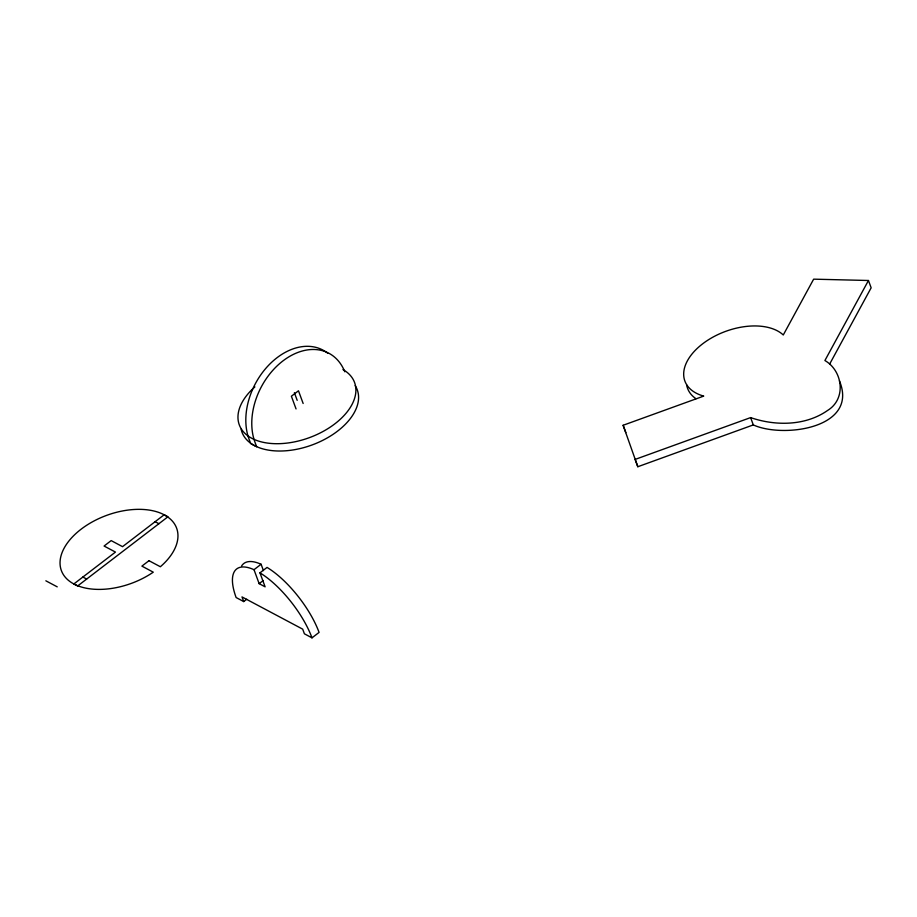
<?xml version="1.0" encoding="UTF-8"?>
<svg xmlns="http://www.w3.org/2000/svg" width="917" height="917" viewBox="0 0 917 917"><rect width="100%" height="100%" fill="white"/><g stroke="black" fill="none" stroke-linecap="round" stroke-linejoin="round"><path stroke-width="1.38" d="M637.819 466.73L623.136 425.27L703.717 396.098A55.272 32.565 -20.2 0 1 702.537 343.898A55.272 32.565 -20.2 0 1 783.278 334.98L813.654 279.158L868.456 280.499L824.91 360.519C842.861 370.972 846.494 398.723 827.776 410.335C805.619 425.981 775.541 426.164 750.61 417.602L635.126 459.417L637.819 466.73L753.304 424.915C782.854 438.452 859.149 428.457 839.445 380.853M829.644 364.083L871.15 287.812L868.456 280.499M155.122 521.693L122.546 546.658L111.163 540.606L104.079 546.039L115.462 552.08L73.841 583.969L77.636 585.974L167.949 516.787L164.166 514.781L155.122 521.693L158.916 523.71M246.753 599.248L243.716 601.575L236.127 597.54A61.416 23.143 52.5 0 1 254.009 569.686L261.093 564.253L263.431 570.603M254.009 569.686L259.144 583.659L265.105 586.823L259.958 572.85L267.053 567.417A61.416 23.143 52.5 0 1 319.082 632.409L311.998 637.842L304.41 633.807L302.69 629.154L242.008 596.921L243.716 601.575M259.144 583.659L263.202 580.553M82.874 577.045L86.668 579.063M45.85 580.805L57.232 586.857M750.61 417.602L753.304 424.915M623.136 425.27L625.83 432.583M303.149 403.491L298.472 390.791L291.388 396.224L296.053 408.925M294.391 392.717L297.188 400.328M355.177 385.621A61.416 36.187 -20.2 0 1 313.327 444.493A61.416 36.187 -20.2 0 1 241.125 429.202M342.969 369.574A61.416 36.187 -20.2 0 1 335.576 423.276A61.416 36.187 -20.2 0 1 253.952 439.335A61.416 36.187 -20.2 0 1 254.88 386.905M327.724 353.228A61.416 43.89 -62 0 0 267.569 366.387A61.416 43.89 -62 0 0 248.954 438.911L250.673 443.564L256.622 446.728L254.915 442.074A61.416 43.89 -62 0 1 282.39 361.332A61.416 43.89 -62 0 1 344.792 371.775M241.664 565.858A61.416 23.143 52.5 0 1 261.093 564.253M259.958 572.85A61.416 23.143 52.5 0 1 311.998 637.842M695.946 398.7A55.272 32.565 -20.2 0 1 686.65 384.945M148.978 560.7L141.894 566.121L153.277 572.174A61.416 36.187 -20.2 0 1 60.682 568.334A61.416 36.187 -20.2 0 1 137.688 509.348A61.416 36.187 -20.2 0 1 160.36 566.74L148.978 560.7"/></g></svg>
